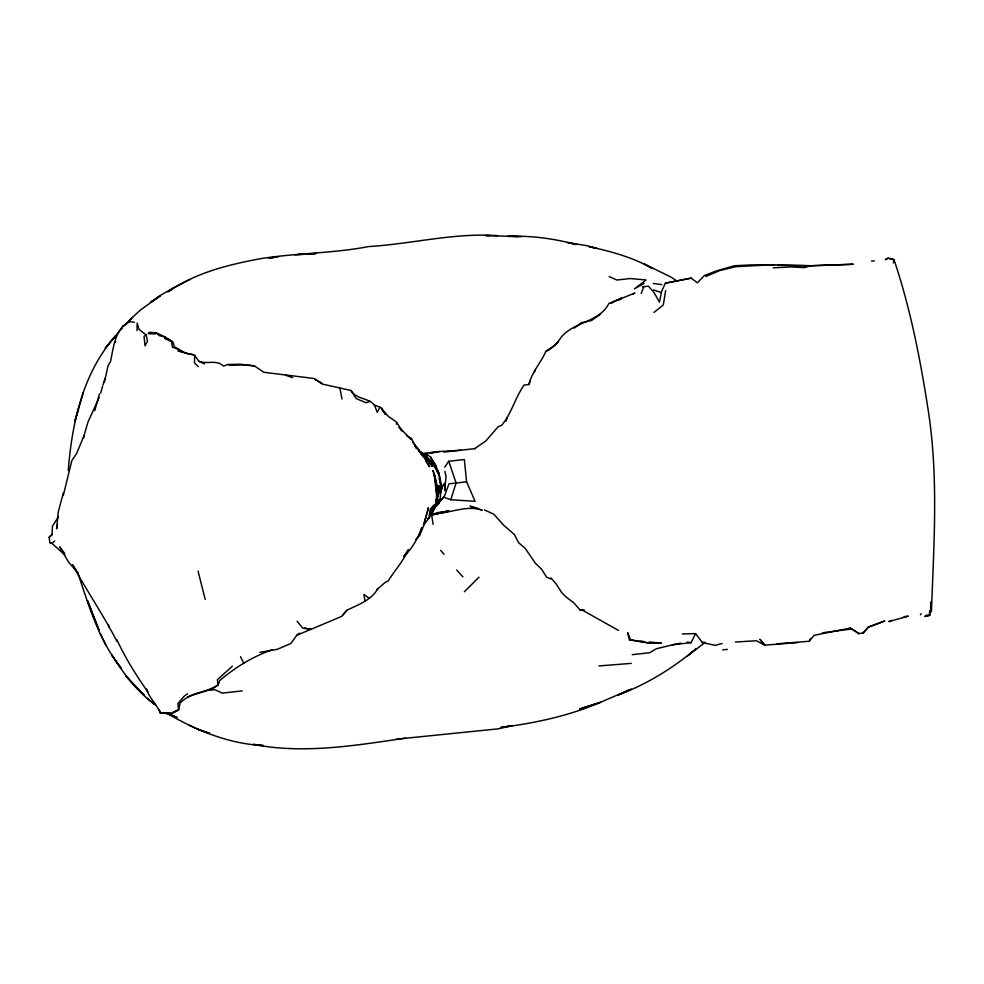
<?xml version="1.0" encoding="UTF-8"?>
<svg xmlns="http://www.w3.org/2000/svg" width="984" height="984" viewBox="0 0 984 984"><rect width="100%" height="100%" fill="white"/><g stroke="black" fill="none" stroke-linecap="round" stroke-linejoin="round"><path stroke-width="1.48" d="M137.022 330.612L137.182 323.072L139.002 329.32L146.161 334.966L147.514 341.263L145.005 345.851L144.021 336.282L146.161 334.966M193.085 354.437L188.005 353.933L177.932 350.759L194.623 355.335L194.475 362.887L198.387 366.749M63.247 495.678L71.857 460.512L76.617 453.526L84.058 435.494L87.945 422.148L99.175 397.474M930.63 602.085L930.704 611.519L929.228 612.749L931.43 611.433C933.865 544.558 938.551 477.215 928.281 410.697C920.372 359.664 910.532 308.668 894.013 259.678L892.992 259.801M445.272 484.226L444.682 490.745L446.023 476.613L444.891 471.373M415.814 539.367L419.59 535.505L423.341 526.465L428.507 507.609L423.514 525.37L429.651 517.154L430.746 508.433L429.602 514.091M68.24 470.598C71.906 423.206 82.951 372.69 115.3 336.282L105.227 348.164L121.278 328.939M110.356 362.272C113.443 348.422 114.944 326.983 130.552 321.67L134.414 322.309M104.439 382.124L107.982 366.134L109.618 362.715M436.342 501.766L437.019 497.474M437.474 494.608L438.827 486.022L436.65 504.546L431.423 514.804M665.651 290.674L663.314 304.917L653.954 312.42M440.438 488.642C441.435 480.905 439.405 472.787 435.629 465.961L437.609 473.033M83.615 438.052L84.058 435.494M57.478 524.497L56.629 528.9L58.351 511.495L63.419 492.64M893.374 262.974L894.013 259.678M406.712 435.863L411.484 438.544L411.251 439.651L399.418 427.462M436.527 501.754L440.045 485.887L436.392 502.061M121.979 328.717L122.742 325.766M94.771 410.623L99.445 393.981M438.028 502.246L438.815 499.466M440.365 493.919L442.702 485.592L444.694 483.218M100.602 393.231L102.644 386.085M83.332 392.554L74.784 421.472L78.523 409.221M103.049 384.793L105.03 378.299M450.783 499.737L456.096 483.009L448.753 461.262L464.35 459.503L466.588 481.84L475.087 501.311L450.783 499.737L443.993 497.277L449.024 483.808L466.588 481.84M474.669 448.667L485.825 440.955L498.199 426.675L501.828 425.186C511.655 413.059 515.198 397.733 524.078 385.052L528.875 384.51C531.717 372.223 540.905 362.875 545.776 351.436C550.068 348.09 555.038 346.011 558.408 341.423C569.404 321.337 598.407 324.117 608.875 303.49L634.889 293.048L632.368 294.4M427.437 518.482L428.79 518.334L432.739 506.059L429.713 514.288M505.985 421.226L507.449 417.031M435.691 505.727L436.687 502.849M440.205 492.787L442.702 485.592M534.496 372.05L535.308 369.812M187.501 693.806L183.996 696.34L177.944 703.474L178.596 709.858L172.446 712.687L178.596 709.858L180.047 703.24C189.789 692.096 206.505 693.892 218.091 684.987L219.776 680.497C235.188 667.472 252.605 656.623 271.867 649.92M641.211 293.416L643.819 286.676M431.841 512.615C439.774 499.823 438.028 484.005 432.985 470.549L437.031 486.231L436.441 501.348L435.42 505.764L438.372 486.071C437.019 496.108 436.896 507.928 429.258 515.591M396.38 424.116L396.859 422.985M528.875 384.51L530.339 381.128M774.592 265.163L751.837 264.88L734.285 265.766L715.995 271.043L704.323 275.582L697.373 282.814L691.211 278.128L665.393 283.171L661.703 291.116L659.428 302.125L653.72 292.014L648.333 286.159L642.441 286.824M429.504 515.628L434.411 504.804L429.528 514.374M776.843 643.819L809.254 641.26L810.595 638.53M681.26 643.142L672.38 644.791L691.088 642.687L695.553 633.585L702.342 642.503L715.171 645.369L722.133 643.511M379.578 407.72L377.29 412.284L374.387 405.076C368.311 397.548 355.839 399.344 350.993 390.488L322.174 384.043L314.105 378.496L263.921 372.296L254.364 365.851L243.159 364.953L230.687 365.273L227.993 364.498L223.442 366.085C216.603 359.258 206.825 364.572 198.879 361.312L194.623 355.335M920.434 614.816L921.036 613.672M377.831 588.567C371.608 600.191 357.672 605 346.491 610.375L342.002 616.255L296.762 635.307L290.821 643.499L277.34 649.305L259.862 652.343M58.437 516.871L52.435 526.145L52.017 534.792L49.2 537.252L49.79 542.565L51.918 543.402L64.895 554.853M434.768 506.908L440.229 498.765L440.906 485.788L439.467 478.421M444.707 467.092L448.753 461.262M428.753 518.334L429.651 517.154M429.467 515.026L433.194 510.315L429.897 514.976L448.593 511.2M809.254 641.26L814.076 635.344L850.311 628.063L858.946 633.536L850.311 628.063M433.477 508.9L444.411 496.145L432.037 510.757M862.993 633.081L868.22 627.128L884.801 620.966L868.54 627.091L862.993 633.081L857.9 633.659M232.384 666.18L217.39 679.686L218.091 684.987M114.476 342.826L115.571 341.62M126.641 323.711L131.647 318.312L124.255 325.729M435.506 506.822L438.889 503.218L434.694 507.559M552.418 347.463L558.408 341.423M49.2 537.252L52.214 534.226M342.457 615.123L347.327 610.277M464.337 591.778L478.974 577.227M130.122 319.566L140.712 309.775L160.404 295.741L150.798 302.186L152.483 300.932M51.918 543.402L54.735 540.929M376.7 589.773L385.211 582.368L388.188 580.954C394.719 570.474 403.305 561.138 408.483 549.65L403.674 556.636C411.878 548.924 417.979 538.383 421.804 527.719L419.209 535.542M630.043 689.587L618.333 694.938C646.734 684.323 673.105 668.111 696.241 648.567M687.509 655.996L693.13 651.211M704.716 642.773L688.984 654.754M167.92 292.014C194.955 272.912 228.042 264.77 260.145 258.731C296.123 252.962 332.801 253.515 368.594 246.566C411.607 244.007 454.399 232.532 497.646 235.656M169.961 290.551L173.639 287.795L189.727 279.53M574.213 328.127L581.495 322.703L591.519 320.501L600.597 314.105M888.134 258.189L885.477 259.567L888.134 258.189L892.23 258.804M150.798 302.186L159.642 295.827L173.639 287.795M930.126 614.803L928.306 616.082L924.8 616.476L926.473 615.209L930.126 614.803L929.732 610.695M547.94 350.55L551.298 348.238M429.737 515.21L432.161 513.648L429.565 514.866M297.106 634.766L299.677 633.155M217.931 684.999C208.682 691.272 197.194 692.109 187.575 697.016M146.616 689.058C149.199 698.283 156.96 704.163 160.208 712.994L171.351 713.892L178.436 709.87M644.114 283.417L634.508 288.792L646.107 279.96L630.104 278.534L616.87 280.022L609.145 276.578M611.298 303.22L621.531 297.771M631.347 689.021L600.474 702.318L579.957 708.911L600.474 702.318C568.949 715.921 534.706 723.203 500.758 727.484L510.991 725.651M705.811 276.492L719.624 270.637L735.774 266.676L771.444 264.831L810.902 265.778L853.3 264.253L811.628 265.692L777.495 265.299M891.59 620.473L888.81 621.593L908.269 616.181L904.099 616.648M369.996 401.263L366.134 402.763L356.147 398.508L350.993 390.488M810.902 265.778L804.149 267.611L791.308 266.898L773.178 267.857M423.292 455.014L427.29 453.981M673.044 644.717L656.426 648.727L649.686 652.712L632.257 654.668M430.02 515.505L443.292 512.406L433.895 514.534M615.578 300.587L620.855 299.382M512.529 725.589L498.175 728.849L396.577 739.168M448.913 511.102L436.256 512.762M445.838 511.717L448.679 511.127M691.211 278.128L665.393 283.171M439.331 512.848L442.271 512.283M445.211 511.705L448.151 511.139M429.811 453.107L437.044 451.804M268.792 258.214L276.184 256.935M405.654 738.148C355.556 745.405 304.044 754.273 253.651 744.445M429.725 453.206L439.75 451.508L460.869 450.217M822.501 632.786L851 629.059M268.669 258.312L278.878 256.627M871.541 261.129L874.37 260.809M890.028 259.05L892.955 258.731M254.364 365.851L240.305 364.203L227.993 364.498M545.776 351.436L546.833 351.325M423.71 453.304L439.75 451.508M422.357 454.534L424.166 454.325L431.865 462.074L439.245 474.153L431.865 462.074L427.105 458.298M443.772 452.123L475.358 448.581M431.57 459.688L436.072 465.899L430.451 456.847L428.876 455.949M432.443 513.623C448.999 514.066 466.121 504.521 482.185 510.192L470.032 506.182L477.941 508.519M550.905 577.94L555.948 583.647L561.753 592.676L565.603 596.55L574.066 603.118L580.056 609.982L584.238 610.228M244.622 662.65L243.565 662.773L240.502 656.672M629.477 639.92L630.535 639.809L627.595 632.601L629.477 639.92L649.415 643.069L661.297 642.81L649.415 643.069L632.011 639.994M208.596 690.362L214.733 689.673L222.335 693.117L242.236 690.891M930.163 611.568L931.43 611.433M702.342 642.503L704.925 642.22M722.699 649.895L727.373 649.379M735.368 642.023L756.401 640.744L764.666 645.184L797.544 642.577M159.568 710.054L160.208 712.994L170.945 712.859M631.199 663.388L598.936 665.934M295.089 254.819L315.753 253.577L297.795 254.512M425.359 455.075L428.163 454.952L420.955 453.968M430.82 514.447L436.748 514.214L430.869 514.152M682.342 633.991L695.553 633.585M490.18 235.668L485.69 235.582L521.52 236.677M518.47 236.64L507.805 236.332C530.893 235.471 553.857 238.558 576.132 244.475M649.132 642.023L660.092 642.946M580.056 609.982L584.127 610.326M155.349 333.933L148.203 333.662L149.137 332.481C157.846 331.497 165.337 337.684 172.729 341.657L174.439 346.848L184.02 352.223M166.431 713.363L171.351 713.892M640.781 641.113L643.561 641.42M253.478 744.359L263.257 745.515C228.817 743.966 196 730.263 166.493 713.092M653.278 283.453L661.912 284.647M687.189 642.048L691.088 642.687M576.181 244.499L567.596 242.531L587.091 245.729L596.685 248.411L589.022 246.59C610.744 251.35 633.044 257.402 652.392 268.509L644.348 264.032L671.137 277.156L677.336 281.24M165.583 337.094L159.334 335.642L156.284 332.752M304.769 627.952L310.993 629.403L302.826 628.173L297.07 621.285M49.79 542.565L52.386 543.193M169.851 339.837L164.648 338.262L171.671 341.78L172.335 347.081L178.854 349.578M199.555 730.079L209.481 733.264L197.624 729.218L199.555 730.079L188.338 724.888M653.573 289.874L661.334 292.592M285.668 375.236L292.654 377.684M374.387 405.076L381.14 407.548L385.605 414.572L381.362 408.594L388.385 416.404L396.392 421.964L402.013 431.004L399.197 427.56M419.073 451.385L422.579 453.427L429.381 466.662L421.706 452.456L429.664 466.625L425.666 460.795M550.671 578.863L546.587 577.165L541.532 569.133L535.456 563.365L525.235 548.383L518.58 542.676L514.411 534.546L503.464 525.013L493.882 514.251L484.497 509.933M167.157 713.289L177.206 717.533L166.554 712.994M581.741 609.785L618.456 630.4M198.879 361.312L204.512 363.908M314.954 379.48L321.829 383.01M173.221 715.835L174.672 716.746M419.11 450.992L422.579 453.427M155.57 704.913C137.256 692.146 123.787 673.597 111.709 654.987L120.983 667.927C98.72 640.117 88.646 604.963 77.416 571.729M427.056 457.228L424.166 454.325L425.863 456.724M369.025 598.161L363.932 594.422L364.904 600.769M419.27 451.656L422.825 454.485L417.929 449.651M422.505 455.592L428.926 461.324L423.009 455.531M147.489 698.283L153.811 704.027M456.674 570.043L462.947 576.87M77.884 572.75L68.425 561.975L59.704 546.833L64.661 553.438M412.394 442.025L418.089 448.556L424.03 457.572L419.676 451.914M440.635 550.339L444.042 554.263M764.826 645.172L759.906 639.268L764.666 645.184M147.76 691.801C136.124 675.27 125.325 657.952 116.85 639.625M414.953 446.219L416.749 448.704L411.484 438.544M427.56 459.11L432.652 466.293L427.474 458.974M76.358 570.462L72.533 564.742C86.764 590.794 103.357 615 117.022 641.482M427.327 458.999L432.197 466.342L427.868 458.212M430.451 456.847L431.546 458.876M100.356 633.684L105.669 644.914M205.164 599.33L198.067 571.101M439.208 478.691L441.201 485.764L438.028 471.065L438.889 475.481M108.4 624.705L109.089 627.312M339.763 387.45L342.026 399.024M433.083 524.3L431.681 514.78M138.683 689.587L125.755 675.983L144.34 695.417L137.797 688.615L138.683 689.587M99.138 630.584L87.539 600.695L99.138 630.584M436.17 486.317L434.202 473.636L437.056 499.122L436.17 486.317"/></g></svg>
